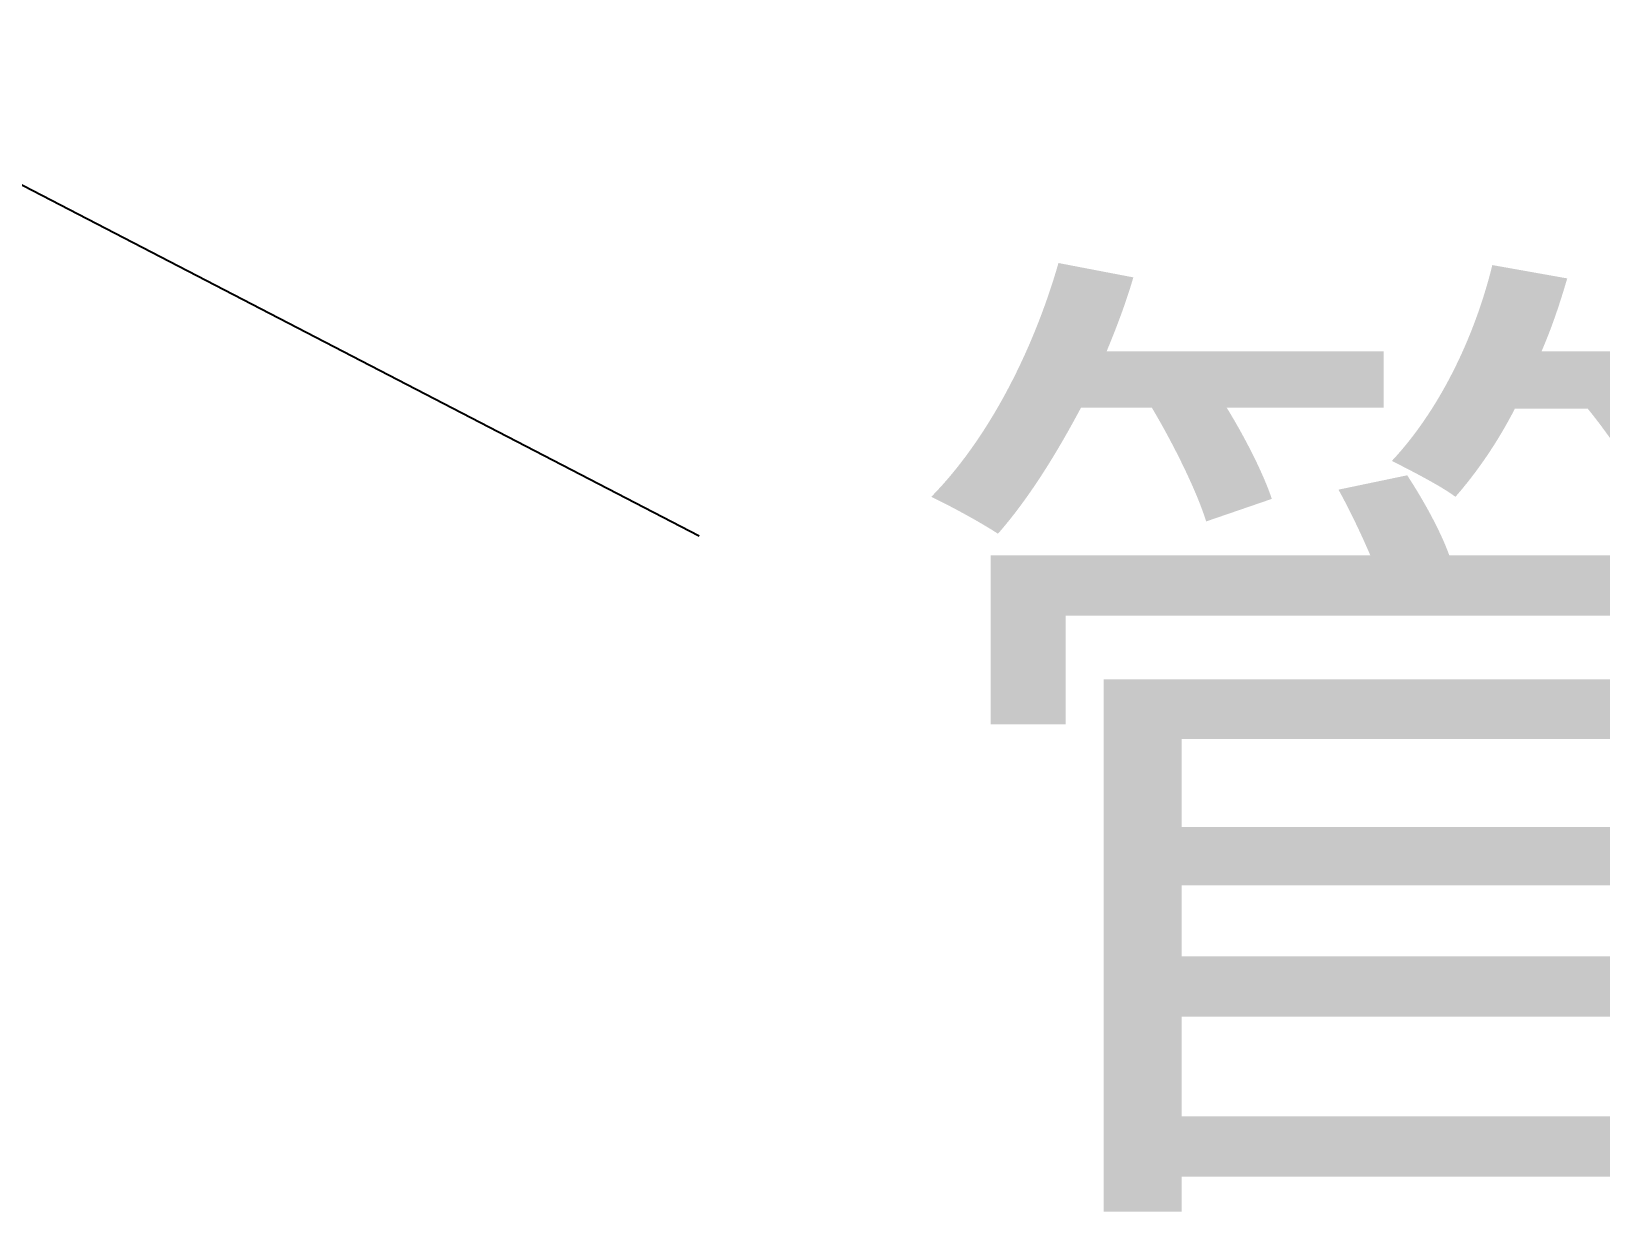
# Model space of a CAD drawing. Extents: x -191212 to 1245715665, y -234495 to 250873.
# Drawn here: x 180725.1 to 181072.1, y 129881.8 to 130142.8 of the extents above; entities that cross this region are included whole.
import ezdxf

# ---------------------------------------------------------------- set-up
doc = ezdxf.new("R2010")
doc.units = 0
doc.header["$LTSCALE"] = 500
doc.layers.get('0').update_dxf_attribs({"linetype": 'CONTINUOUS'})
doc.layers.add('PUB_TEXT', color=7, linetype='CONTINUOUS')
doc.styles.add('-宋体', font='', dxfattribs={"width": 0.8})
doc.styles.get("Standard").update_dxf_attribs({"font": 'tssdeng.shx', "width": 0.7, "bigfont": 'hztxt.shx'})
doc.styles.get('-宋体').set_extended_font_data('NSimSun')
doc.dimstyles.get("Standard").update_dxf_attribs({"dimscale": 100, "dimtxt": 3.5, "dimasz": 1, "dimexe": 2.5, "dimexo": 3, "dimgap": 1.5, "dimtad": 1, "dimdec": 0, "dimzin": 0, "dimdsep": 46, "dimtxsty": 'Standard', "dimblk": 'ARCHTICK', "dimcen": 0.09, "dimadec": 0, "dimazin": 0, "dimtfac": 1, "dimtdec": 0, "dimtix": 1, "dimtmove": 2, "dimatfit": 3, "dimfxl": 1, "dimtolj": 1, "dimtzin": 0, "dimarcsym": 0})

# ---------------------------------------------------------------- blocks, each defined once
blk = doc.blocks.new('_ArchTick')
at = {"color": 0, "linetype": 'ByBlock', "const_width": 0.4}
blk.add_lwpolyline([(-0.5, -0.5), (0.5, 0.5)], dxfattribs=at)
blk = doc.blocks.new('deeeeee')
at = {"layer": 'PUB_TEXT', "style": '-宋体'}
blk.add_text('管夹', height=250, dxfattribs=at).set_placement((-471135.08, -354934.76))
blk.add_leader([(-471521.34, -354569.92), (-471197.62, -354737.62)], dimstyle='Standard', override={"dimgap": 20, "dimtad": 0})

msp = doc.modelspace()

# ---------------------------------------------------------------- block references
at = {"layer": 'PUB_TEXT', "xscale": 0.6652800000000001, "yscale": 0.6652800000000001, "zscale": 0.6652800000000001}
msp.add_blockref('deeeeee', (494351.1, 366031.13), dxfattribs=at)

doc.saveas('drawing.dxf')
